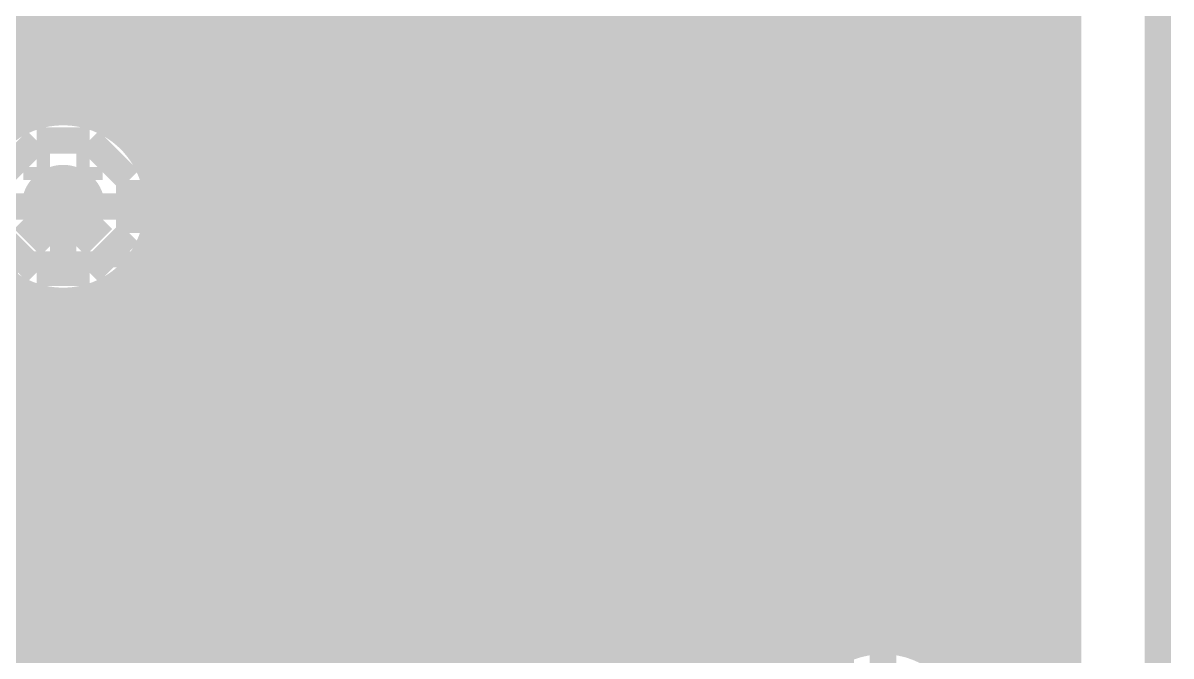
# Model space of a CAD drawing. Extents: x 980 to 1163, y 595 to 881.
# Drawn here: x 1135.26 to 1146.29, y 805.63 to 811.71 of the extents above; entities that cross this region are included whole.
import ezdxf

# ---------------------------------------------------------------- set-up
doc = ezdxf.new("R2010")
doc.units = 0
doc.header["$LTSCALE"] = 10
doc.header["$MEASUREMENT"] = 0
doc.layers.get('0').update_dxf_attribs({"linetype": 'CONTINUOUS'})
for name, color, linetype in [('22-304-2_BOT', 7, 'CONTINUOUS'), ('22-304-2_DRD', 7, 'CONTINUOUS'), ('22-304-2_DRL', 2, 'CONTINUOUS'), ('22-304-2_IN1', 4, 'CONTINUOUS'), ('22-304-2_IN2', 3, 'CONTINUOUS'), ('22-304-2_SMB', 5, 'CONTINUOUS'), ('22-304-2_SMT', 10, 'CONTINUOUS'), ('22-304-2_SPB', 14, 'CONTINUOUS'), ('22-304-2_SPT', 9, 'CONTINUOUS'), ('22-304-2_SSB', 12, 'CONTINUOUS'), ('22-304-2_SST', 11, 'CONTINUOUS'), ('22-304-2_TOP', 13, 'CONTINUOUS'), ('THRUHOLE_TAP', 7, 'CONTINUOUS')]:
    doc.layers.add(name, color=color, linetype=linetype)

# ---------------------------------------------------------------- blocks, each defined once
blk = doc.blocks.new('RECTANGLE_3')
blk.add_solid([(0.4826, 0.4064), (0.4826, -0.4064), (-0.4826, 0.4064), (-0.4826, -0.4064)])
blk = doc.blocks.new('RECTANGLE_31')
blk.add_solid([(0.9017, 0.508), (0.9017, -0.508), (-0.9017, 0.508), (-0.9017, -0.508)])
blk = doc.blocks.new('ROUND_39')
at = {"const_width": 0.40005}
blk.add_lwpolyline([(-0.200024, 0, 1), (0.200024, 0, 1)], format="xyb", close=True, dxfattribs=at)
blk = doc.blocks.new('RECTANGLE_61')
blk.add_solid([(0.508, 0.635), (0.508, -0.635), (-0.508, 0.635), (-0.508, -0.635)])
blk = doc.blocks.new('ROUND_87')
at = {"const_width": 0.10033}
blk.add_lwpolyline([(-0.050164, 0, 1), (0.050164, 0, 1)], format="xyb", close=True, dxfattribs=at)
blk = doc.blocks.new('ROUND_88')
at = {"const_width": 0.10033}
blk.add_lwpolyline([(-0.050164, 0, 1), (0.050164, 0, 1)], format="xyb", close=True, dxfattribs=at)
blk = doc.blocks.new('ROUND_38')
at = {"const_width": 0.40005}
blk.add_lwpolyline([(-0.200024, 0, 1), (0.200024, 0, 1)], format="xyb", close=True, dxfattribs=at)
blk = doc.blocks.new('RECTANGLE_26')
blk.add_solid([(0.75946, 1.52527), (0.75946, -1.52527), (-0.75946, 1.52527), (-0.75946, -1.52527)])
blk = doc.blocks.new('ROUND_80')
at = {"const_width": 0.10033}
blk.add_lwpolyline([(-0.050164, 0, 1), (0.050164, 0, 1)], format="xyb", close=True, dxfattribs=at)

msp = doc.modelspace()

# ---------------------------------------------------------------- linework, layer by layer
at = {"layer": '22-304-2_BOT'}
for points, const_width in [([(1127.644, 795.753), (1127.873, 795.981), (1143.265, 795.981), (1144.789, 797.505), (1144.789, 808.427), (1143.646, 809.57), (1140.598, 809.57), (1135.01, 815.158), (1135.01, 820.746), (1134.248, 821.508), (1120.532, 821.508), (1111.515, 830.525), (1111.515, 834.208), (1108.721, 837.002), (1105.168, 837.002), (1103.743, 838.425)], 0.254), ([(1108.594, 837.891), (1112.023, 834.462), (1112.023, 830.779), (1120.786, 822.016), (1134.502, 822.016), (1135.518, 821), (1135.518, 815.412), (1140.852, 810.078), (1144.027, 810.078), (1145.297, 808.808), (1145.297, 793.568), (1144.535, 792.806), (1135.899, 792.806)], 0.254), ([(1127.644, 820.086), (1127.644, 817.952), (1130.819, 814.777), (1130.819, 811.602), (1132.47, 809.951), (1135.645, 809.951)], 0.254), ([(1140.344, 808.554), (1140.344, 809.062), (1134.502, 814.904), (1134.502, 819.578), (1133.994, 820.086)], 0.254), ([(1136.534, 808.453), (1136.534, 811.348), (1134.096, 813.787), (1133.994, 813.787)], 0.254), ([(1137.169, 811.338), (1139.328, 809.179)], 0.254), ([(1137.169, 811.338), (1137.169, 809.469)], 0.254), ([(1137.286, 811.221), (1137.169, 811.221)], 0.254), ([(1137.372, 811.135), (1137.372, 809.469)], 0.254), ([(1137.515, 810.993), (1137.169, 810.993)], 0.254), ([(1137.601, 810.906), (1137.601, 809.469)], 0.254), ([(1137.743, 810.764), (1137.169, 810.764)], 0.254), ([(1137.83, 810.678), (1137.83, 809.469)], 0.254), ([(1137.972, 810.535), (1137.169, 810.535)], 0.254), ([(1138.058, 810.449), (1138.058, 801.704)], 0.254), ([(1138.201, 810.307), (1137.169, 810.307)], 0.254), ([(1138.287, 810.22), (1138.287, 801.475)], 0.254), ([(1138.429, 810.078), (1137.169, 810.078)], 0.254), ([(1138.515, 809.992), (1138.515, 807.411)], 0.254), ([(1138.658, 809.85), (1137.169, 809.85)], 0.254), ([(1138.744, 809.763), (1138.744, 807.411)], 0.254), ([(1138.886, 809.621), (1137.169, 809.621)], 0.254), ([(1138.973, 809.535), (1138.973, 807.411)], 0.254), ([(1137.944, 809.469), (1137.169, 809.469)], 0.254), ([(1137.944, 809.469), (1137.944, 807.437)], 0.254), ([(1139.115, 809.392), (1137.944, 809.392)], 0.254), ([(1139.201, 809.306), (1139.201, 807.411)], 0.254), ([(1139.328, 809.164), (1137.944, 809.164)], 0.254), ([(1139.328, 809.179), (1139.328, 807.411)], 0.254), ([(1139.328, 808.935), (1137.944, 808.935)], 0.254), ([(1143.382, 808.935), (1141.36, 808.935)], 0.254), ([(1141.36, 808.935), (1141.36, 807.411)], 0.254), ([(1141.487, 808.935), (1141.487, 807.411)], 0.254), ([(1141.716, 808.935), (1141.716, 807.411)], 0.254), ([(1141.944, 808.935), (1141.944, 807.411)], 0.254), ([(1142.173, 808.935), (1142.173, 807.411)], 0.254), ([(1142.402, 808.935), (1142.402, 806.903)], 0.254), ([(1142.63, 808.935), (1142.63, 808.402)], 0.254), ([(1142.859, 808.935), (1142.859, 808.402)], 0.254), ([(1143.087, 808.935), (1143.087, 808.402)], 0.254), ([(1143.316, 808.935), (1143.316, 808.402)], 0.254), ([(1143.382, 808.935), (1143.916, 808.402)], 0.254), ([(1143.545, 808.773), (1143.545, 808.402)], 0.254), ([(1139.328, 808.707), (1137.944, 808.707)], 0.254), ([(1143.611, 808.707), (1141.36, 808.707)], 0.254), ([(1143.519, 807.487), (1143.519, 808.554)], 0.254), ([(1143.773, 808.544), (1143.773, 808.402)], 0.254), ([(1139.328, 808.478), (1137.944, 808.478)], 0.254), ([(1143.839, 808.478), (1141.36, 808.478)], 0.254), ([(1143.916, 808.402), (1142.529, 808.402)], 0.254), ([(1142.529, 808.402), (1142.529, 806.979)], 0.254), ([(1143.519, 808.338), (1143.519, 807.487)], 0.381), ([(1139.328, 808.249), (1137.944, 808.249)], 0.254), ([(1142.529, 808.249), (1141.36, 808.249)], 0.254), ([(1139.328, 808.021), (1137.944, 808.021)], 0.254), ([(1142.529, 808.021), (1141.36, 808.021)], 0.254), ([(1139.328, 807.792), (1137.944, 807.792)], 0.254), ([(1142.529, 807.792), (1141.36, 807.792)], 0.254), ([(1139.328, 807.564), (1137.944, 807.564)], 0.254), ([(1142.529, 807.564), (1141.36, 807.564)], 0.254), ([(1142.592, 807.487), (1143.519, 807.487)], 0.381), ([(1137.944, 807.437), (1135.125, 807.437)], 0.254), ([(1135.315, 807.437), (1135.315, 806.116)], 0.254), ([(1135.544, 807.437), (1135.544, 806.116)], 0.254), ([(1135.772, 807.437), (1135.772, 806.116)], 0.254), ([(1136.001, 807.437), (1136.001, 806.116)], 0.254), ([(1136.229, 807.437), (1136.229, 806.116)], 0.254), ([(1136.458, 807.437), (1136.458, 806.116)], 0.254), ([(1136.687, 807.437), (1136.687, 806.116)], 0.254), ([(1136.915, 807.437), (1136.915, 806.116)], 0.254), ([(1137.144, 807.437), (1137.144, 806.116)], 0.254), ([(1137.372, 807.437), (1137.372, 806.116)], 0.254), ([(1137.601, 807.437), (1137.601, 806.116)], 0.254), ([(1137.83, 807.437), (1137.83, 806.116)], 0.254), ([(1138.312, 807.335), (1134.82, 807.335)], 0.254), ([(1138.312, 807.411), (1138.312, 805.125)], 0.254), ([(1139.328, 807.411), (1138.312, 807.411)], 0.254), ([(1140.344, 807.411), (1139.328, 807.411)], 0.254), ([(1140.344, 807.411), (1139.328, 807.411)], 0.254), ([(1140.344, 807.411), (1140.344, 805.125)], 0.254), ([(1141.36, 807.411), (1140.344, 807.411)], 0.254), ([(1142.376, 807.411), (1141.36, 807.411)], 0.254), ([(1142.376, 807.411), (1142.376, 806.903)], 0.254), ([(1142.529, 807.335), (1142.376, 807.335)], 0.254), ([(1138.312, 807.106), (1134.985, 807.106)], 0.254), ([(1142.529, 807.106), (1142.376, 807.106)], 0.254), ([(1138.312, 806.878), (1134.985, 806.878)], 0.254), ([(1142.529, 806.903), (1142.376, 806.903)], 0.254), ([(1142.529, 806.979), (1142.529, 806.903)], 0.254), ([(1138.312, 806.649), (1134.985, 806.649)], 0.254), ([(1138.312, 806.421), (1134.985, 806.421)], 0.254), ([(1138.376, 806.268), (1139.328, 806.268)], 0.381), ([(1139.328, 805.189), (1139.328, 806.268)], 0.381), ([(1139.328, 806.268), (1140.471, 805.125)], 0.254), ([(1139.328, 806.268), (1140.471, 805.125)], 0.254), ([(1141.36, 806.268), (1143.316, 806.268), (1143.519, 806.065)], 0.254), ([(1138.312, 806.192), (1134.985, 806.192)], 0.254), ([(1137.944, 806.116), (1135.125, 806.116)], 0.254), ([(1137.944, 806.116), (1137.944, 804.084)], 0.254), ([(1143.519, 806.065), (1143.519, 804.871)], 0.254), ([(1138.312, 805.963), (1137.944, 805.963)], 0.254), ([(1138.312, 805.735), (1137.944, 805.735)], 0.254), ([(1142.376, 805.633), (1142.376, 805.125)], 0.254), ([(1142.529, 805.633), (1142.376, 805.633)], 0.254), ([(1142.402, 805.633), (1142.402, 796.616)], 0.254), ([(1142.529, 805.633), (1142.529, 805.151)], 0.254)]:
    msp.add_lwpolyline(points, dxfattribs=dict(at, const_width=const_width))
at = {"layer": '22-304-2_DRD', "const_width": 0.254}
for points in [[(1051.358, 645.692), (1051.358, 787.691), (1054.36, 790.69), (1093.159, 790.69), (1096.158, 787.691), (1096.158, 730.69), (1099.158, 727.691), (1143.159, 727.691), (1146.158, 730.69), (1146.158, 819.692), (1143.159, 822.692), (1121.66, 822.692), (1113.659, 830.69), (1113.659, 856.69), (1105.658, 864.691), (1041.858, 864.691), (1033.86, 856.69), (1033.86, 830.69), (1025.859, 822.692), (1004.36, 822.692), (1001.361, 819.692), (1001.361, 758.691), (1024.36, 735.692), (1024.36, 645.692)], [(1135.391, 810.586), (1135.01, 810.205)], [(1135.899, 810.586), (1135.391, 810.586)], [(1136.28, 810.205), (1135.899, 810.586)], [(1135.391, 810.332), (1135.391, 810.205)], [(1135.518, 810.332), (1135.391, 810.332)], [(1135.518, 810.205), (1135.518, 810.332)], [(1135.772, 810.332), (1135.772, 810.205)], [(1135.899, 810.332), (1135.772, 810.332)], [(1135.899, 810.205), (1135.899, 810.332)], [(1135.391, 810.205), (1135.518, 810.205)], [(1135.772, 810.205), (1135.899, 810.205)], [(1136.28, 809.697), (1136.28, 810.205)], [(1135.518, 809.57), (1135.264, 809.824)], [(1136.026, 809.824), (1135.772, 809.57)], [(1135.01, 809.697), (1135.391, 809.316)], [(1135.899, 809.316), (1136.28, 809.697)], [(1135.772, 809.57), (1135.518, 809.57)], [(1135.391, 809.316), (1135.899, 809.316)], [(1143.265, 809.189), (1142.884, 808.808)], [(1143.773, 809.189), (1143.265, 809.189)], [(1144.154, 808.808), (1143.773, 809.189)], [(1143.265, 808.935), (1143.265, 808.808)], [(1143.392, 808.935), (1143.265, 808.935)], [(1143.392, 808.808), (1143.392, 808.935)], [(1143.646, 808.935), (1143.646, 808.808)], [(1143.773, 808.935), (1143.646, 808.935)], [(1143.773, 808.808), (1143.773, 808.935)], [(1138.82, 808.808), (1138.439, 808.427)], [(1138.82, 808.808), (1138.439, 808.427)], [(1139.328, 808.808), (1138.82, 808.808)], [(1139.328, 808.808), (1138.82, 808.808)], [(1139.709, 808.427), (1139.328, 808.808)], [(1139.709, 808.427), (1139.328, 808.808)], [(1142.884, 808.808), (1142.884, 808.3)], [(1143.265, 808.808), (1143.392, 808.808)], [(1143.646, 808.808), (1143.773, 808.808)], [(1144.154, 808.3), (1144.154, 808.808)], [(1138.82, 808.554), (1138.82, 808.427)], [(1138.947, 808.554), (1138.82, 808.554)], [(1138.82, 808.554), (1138.82, 808.427)], [(1138.947, 808.554), (1138.82, 808.554)], [(1138.947, 808.427), (1138.947, 808.554)], [(1138.947, 808.427), (1138.947, 808.554)], [(1139.201, 808.554), (1139.201, 808.427)], [(1139.328, 808.554), (1139.201, 808.554)], [(1139.201, 808.554), (1139.201, 808.427)], [(1139.328, 808.554), (1139.201, 808.554)], [(1139.328, 808.427), (1139.328, 808.554)], [(1139.328, 808.427), (1139.328, 808.554)], [(1138.439, 808.427), (1138.439, 807.919)], [(1138.439, 808.427), (1138.439, 807.919)], [(1138.82, 808.427), (1138.947, 808.427)], [(1138.82, 808.427), (1138.947, 808.427)], [(1139.201, 808.427), (1139.328, 808.427)], [(1139.201, 808.427), (1139.328, 808.427)], [(1139.709, 807.919), (1139.709, 808.427)], [(1139.709, 807.919), (1139.709, 808.427)], [(1143.392, 808.173), (1143.138, 808.427)], [(1143.9, 808.427), (1143.646, 808.173)], [(1142.884, 808.3), (1143.265, 807.919)], [(1143.773, 807.919), (1144.154, 808.3)], [(1143.646, 808.173), (1143.392, 808.173)], [(1138.947, 807.792), (1138.693, 808.046)], [(1138.947, 807.792), (1138.693, 808.046)], [(1139.455, 808.046), (1139.201, 807.792)], [(1139.455, 808.046), (1139.201, 807.792)], [(1138.439, 807.919), (1138.82, 807.538)], [(1138.439, 807.919), (1138.82, 807.538)], [(1139.328, 807.538), (1139.709, 807.919)], [(1139.328, 807.538), (1139.709, 807.919)], [(1143.265, 807.919), (1143.773, 807.919)], [(1139.201, 807.792), (1138.947, 807.792)], [(1139.201, 807.792), (1138.947, 807.792)], [(1138.82, 807.538), (1139.328, 807.538)], [(1138.82, 807.538), (1139.328, 807.538)], [(1140.217, 805.76), (1139.836, 805.379)], [(1140.217, 805.76), (1139.836, 805.379)], [(1140.725, 805.76), (1140.217, 805.76)], [(1140.725, 805.76), (1140.217, 805.76)], [(1141.106, 805.379), (1140.725, 805.76)], [(1141.106, 805.379), (1140.725, 805.76)]]:
    msp.add_lwpolyline(points, dxfattribs=at)
at = {"layer": '22-304-2_DRL', "const_width": 0.254}
msp.add_lwpolyline([(1051.358, 645.692), (1051.358, 787.691), (1054.36, 790.69), (1093.159, 790.69), (1096.158, 787.691), (1096.158, 730.69), (1099.158, 727.691), (1143.159, 727.691), (1146.158, 730.69), (1146.158, 819.692), (1143.159, 822.692), (1121.66, 822.692), (1113.659, 830.69), (1113.659, 856.69), (1105.658, 864.691), (1041.858, 864.691), (1033.86, 856.69), (1033.86, 830.69), (1025.859, 822.692), (1004.36, 822.692), (1001.361, 819.692), (1001.361, 758.691), (1024.36, 735.692), (1024.36, 645.692)], dxfattribs=at)
at = {"layer": '22-304-2_IN1', "const_width": 0.254}
for points in [[(1135.213, 820.746), (1135.213, 810.749)], [(1135.442, 820.746), (1135.442, 810.835)], [(1135.671, 820.746), (1135.671, 810.858)], [(1135.899, 820.746), (1135.899, 810.822)], [(1136.128, 820.746), (1136.128, 810.718)], [(1136.356, 820.746), (1136.356, 810.515)], [(1136.585, 820.746), (1136.585, 804.508)], [(1136.814, 820.746), (1136.814, 804.465)], [(1137.042, 820.746), (1137.042, 804.353)], [(1137.271, 820.746), (1137.271, 804.132)], [(1137.499, 820.746), (1137.499, 787.663)], [(1144.815, 818.943), (1144.815, 759.913)], [(1145.043, 818.714), (1145.043, 759.913)], [(1137.728, 816.959), (1137.728, 787.663)], [(1144.586, 816.944), (1144.586, 759.913)], [(1137.957, 816.258), (1137.957, 797.15)], [(1144.357, 816.25), (1144.357, 808.902)], [(1138.185, 815.829), (1138.185, 808.356)], [(1144.129, 815.824), (1144.129, 809.227)], [(1138.414, 815.506), (1138.414, 808.795)], [(1143.9, 815.501), (1143.9, 809.377)], [(1138.642, 815.247), (1138.642, 808.971)], [(1143.672, 815.242), (1143.672, 809.448)], [(1138.871, 815.031), (1138.871, 809.057)], [(1143.443, 815.029), (1143.443, 809.458)], [(1139.1, 814.851), (1139.1, 809.08)], [(1143.214, 814.848), (1143.214, 809.408)], [(1139.328, 814.698), (1139.328, 809.044)], [(1142.986, 814.696), (1142.986, 809.288)], [(1139.557, 814.569), (1139.557, 808.94)], [(1142.757, 814.569), (1142.757, 809.047)], [(1139.785, 814.462), (1139.785, 808.737)], [(1142.529, 814.462), (1142.529, 792.062)], [(1140.014, 814.373), (1140.014, 805.91)], [(1140.243, 814.305), (1140.243, 806.004)], [(1142.071, 814.302), (1142.071, 791.953)], [(1142.3, 814.373), (1142.3, 792.039)], [(1140.471, 814.251), (1140.471, 806.032)], [(1140.7, 814.213), (1140.7, 806.004)], [(1140.928, 814.19), (1140.928, 805.91)], [(1141.157, 814.183), (1141.157, 805.72)], [(1141.386, 814.19), (1141.386, 759.913)], [(1141.614, 814.213), (1141.614, 791.338)], [(1141.843, 814.249), (1141.843, 791.777)], [(1145.043, 811.805), (1115.716, 811.805)], [(1145.043, 811.577), (1115.653, 811.577)], [(1145.043, 811.348), (1115.511, 811.348)], [(1145.043, 811.12), (1115.221, 811.12)], [(1145.043, 810.891), (1055.209, 810.891)], [(1145.043, 810.662), (1136.209, 810.662)], [(1145.043, 810.434), (1136.412, 810.434)], [(1145.043, 810.205), (1136.516, 810.205)], [(1145.043, 809.977), (1136.552, 809.977)], [(1145.043, 809.748), (1136.529, 809.748)], [(1145.043, 809.519), (1136.443, 809.519)], [(1136.356, 809.387), (1136.356, 804.49)], [(1142.988, 809.291), (1136.268, 809.291)], [(1145.043, 809.291), (1144.05, 809.291)], [(1135.213, 809.154), (1135.213, 804.295)], [(1136.128, 809.182), (1136.128, 804.411)], [(1135.462, 809.062), (1101.012, 809.062)], [(1135.442, 809.067), (1135.442, 804.005)], [(1135.671, 809.044), (1135.671, 803.881)], [(1138.891, 809.062), (1135.828, 809.062)], [(1135.899, 809.08), (1135.899, 804.249)], [(1142.767, 809.062), (1139.257, 809.062)], [(1145.043, 809.062), (1144.271, 809.062)], [(1138.452, 808.834), (1101.162, 808.834)], [(1142.656, 808.834), (1139.697, 808.834)], [(1145.043, 808.834), (1144.383, 808.834)], [(1138.277, 808.605), (1112.872, 808.605)], [(1142.612, 808.605), (1139.872, 808.605)], [(1145.043, 808.605), (1144.426, 808.605)], [(1138.19, 808.376), (1113.062, 808.376)], [(1142.628, 808.376), (1139.958, 808.376)], [(1145.043, 808.376), (1144.408, 808.376)], [(1144.357, 808.206), (1144.357, 805.219)], [(1138.167, 808.148), (1113.156, 808.148)], [(1142.706, 808.148), (1139.981, 808.148)], [(1145.043, 808.148), (1144.33, 808.148)], [(1138.185, 807.99), (1138.185, 797.518)], [(1142.757, 808.061), (1142.757, 805.364)], [(1138.203, 807.919), (1113.184, 807.919)], [(1142.872, 807.919), (1139.945, 807.919)], [(1144.129, 807.881), (1144.129, 805.544)], [(1145.043, 807.919), (1144.167, 807.919)], [(1142.986, 807.82), (1142.986, 805.605)], [(1138.305, 807.691), (1113.156, 807.691)], [(1143.24, 807.691), (1139.841, 807.691)], [(1143.214, 807.698), (1143.214, 805.725)], [(1143.443, 807.65), (1143.443, 805.775)], [(1143.672, 807.66), (1143.672, 805.765)], [(1145.043, 807.691), (1143.799, 807.691)], [(1143.9, 807.731), (1143.9, 805.694)], [(1138.414, 807.551), (1138.414, 797.68)], [(1139.785, 807.609), (1139.785, 805.72)], [(1138.51, 807.462), (1113.062, 807.462)], [(1145.043, 807.462), (1139.638, 807.462)], [(1138.642, 807.376), (1138.642, 797.759)], [(1139.557, 807.404), (1139.557, 797.401)], [(1145.043, 807.233), (1112.872, 807.233)], [(1138.871, 807.289), (1138.871, 797.777)], [(1139.1, 807.266), (1139.1, 797.734)], [(1139.328, 807.302), (1139.328, 797.622)], [(1145.043, 807.005), (1028.887, 807.005)], [(1145.043, 806.776), (1095.371, 806.776)], [(1145.043, 806.548), (1095.612, 806.548)], [(1145.043, 806.319), (1095.732, 806.319)], [(1145.043, 806.09), (1095.783, 806.09)], [(1139.94, 805.862), (1114.586, 805.862)], [(1145.043, 805.862), (1141.002, 805.862)], [(1139.719, 805.633), (1114.807, 805.633)], [(1143.027, 805.633), (1141.223, 805.633)], [(1145.043, 805.633), (1144.012, 805.633)]]:
    msp.add_lwpolyline(points, dxfattribs=at)
for points in [[(1135.645, 810.858, 0.414214), (1134.738, 809.951)], [(1136.552, 809.951, 0.414214), (1135.645, 810.858)], [(1134.738, 809.951, 0.414214), (1135.645, 809.044)], [(1135.645, 809.044, 0.414214), (1136.552, 809.951)], [(1143.519, 809.461, 0.414214), (1142.612, 808.554)], [(1144.426, 808.554, 0.414214), (1143.519, 809.461)], [(1139.074, 809.08, 0.414214), (1138.167, 808.173)], [(1139.981, 808.173, 0.414214), (1139.074, 809.08)], [(1142.612, 808.554, 0.414214), (1143.519, 807.647)], [(1143.519, 807.647, 0.414214), (1144.426, 808.554)], [(1138.167, 808.173, 0.414214), (1139.074, 807.266)], [(1139.074, 807.266, 0.414214), (1139.981, 808.173)], [(1140.471, 806.032, 0.414214), (1139.564, 805.125)], [(1141.378, 805.125, 0.414214), (1140.471, 806.032)], [(1143.519, 805.778, 0.414214), (1142.612, 804.871)], [(1144.426, 804.871, 0.414214), (1143.519, 805.778)]]:
    msp.add_lwpolyline(points, format="xyb", dxfattribs=at)
at = {"layer": '22-304-2_IN2'}
for points, const_width in [([(1141.16, 817.691), (1141.16, 817.391), (1144.789, 813.761), (1144.789, 737.561), (1141.614, 734.386), (1141.614, 733.116), (1141.16, 732.692)], 1.27), ([(1138.058, 815.405), (1138.058, 797.556)], 0.254), ([(1138.287, 815.476), (1138.287, 797.746)], 0.254), ([(1137.83, 815.176), (1137.83, 797.137)], 0.254), ([(1138.515, 815.206), (1138.515, 797.851)], 0.254), ([(1137.601, 814.947), (1137.601, 783.365)], 0.254), ([(1138.744, 814.985), (1138.744, 797.894)], 0.254), ([(1137.372, 814.719), (1137.372, 804.193)], 0.254), ([(1138.973, 814.797), (1138.973, 797.884)], 0.254), ([(1139.201, 814.637), (1139.201, 797.823)], 0.254), ([(1137.144, 814.49), (1137.144, 804.427)], 0.254), ([(1139.43, 814.503), (1139.43, 797.696)], 0.254), ([(1139.658, 814.389), (1139.658, 797.599)], 0.254), ([(1139.887, 814.295), (1139.887, 797.736)], 0.254), ([(1142.402, 814.284), (1142.402, 792.176)], 0.254), ([(1136.915, 814.262), (1136.915, 804.554)], 0.254), ([(1140.116, 814.218), (1140.116, 797.805)], 0.254), ([(1140.344, 814.157), (1140.344, 797.818)], 0.254), ([(1142.173, 814.208), (1142.173, 792.125)], 0.254), ([(1140.573, 814.112), (1140.573, 797.782)], 0.254), ([(1140.801, 814.081), (1140.801, 797.686)], 0.254), ([(1141.03, 814.066), (1141.03, 797.508)], 0.254), ([(1141.259, 814.066), (1141.259, 797.142)], 0.254), ([(1141.487, 814.079), (1141.487, 791.3)], 0.254), ([(1141.716, 814.107), (1141.716, 791.813)], 0.254), ([(1141.944, 814.15), (1141.944, 792.016)], 0.254), ([(1142.63, 814.135), (1142.63, 805.384)], 0.254), ([(1136.687, 814.033), (1136.687, 804.615)], 0.254), ([(1142.859, 813.906), (1142.859, 805.656)], 0.254), ([(1136.458, 813.804), (1136.458, 810.576)], 0.254), ([(1143.087, 813.677), (1143.087, 805.801)], 0.254), ([(1136.229, 813.576), (1136.229, 810.794)], 0.254), ([(1143.316, 813.449), (1143.316, 805.877)], 0.254), ([(1136.001, 813.347), (1136.001, 810.914)], 0.254), ([(1143.527, 813.238), (1143.527, 805.897)], 0.254), ([(1135.772, 813.119), (1135.772, 810.97)], 0.254), ([(1135.544, 812.89), (1135.544, 810.972)], 0.254), ([(1135.315, 812.661), (1135.315, 810.921)], 0.254), ([(1143.527, 811.678), (1134.33, 811.678)], 0.254), ([(1143.527, 811.45), (1134.101, 811.45)], 0.254), ([(1143.527, 811.221), (1133.872, 811.221)], 0.254), ([(1143.527, 810.993), (1133.644, 810.993)], 0.254), ([(1143.527, 810.764), (1136.27, 810.764)], 0.254), ([(1143.527, 810.535), (1136.489, 810.535)], 0.254), ([(1143.527, 810.307), (1136.608, 810.307)], 0.254), ([(1143.527, 810.078), (1136.664, 810.078)], 0.254), ([(1143.527, 809.85), (1136.666, 809.85)], 0.254), ([(1143.527, 809.621), (1136.616, 809.621)], 0.254), ([(1136.458, 809.324), (1136.458, 804.625)], 0.254), ([(1143.527, 809.392), (1136.506, 809.392)], 0.254), ([(1136.229, 809.108), (1136.229, 804.582)], 0.254), ([(1143.527, 809.164), (1136.303, 809.164)], 0.254), ([(1135.315, 808.978), (1135.315, 804.363)], 0.254), ([(1136.001, 808.989), (1136.001, 804.477)], 0.254), ([(1135.5, 808.935), (1134.947, 808.935)], 0.254), ([(1135.544, 808.93), (1135.544, 804.066)], 0.254), ([(1135.772, 808.933), (1135.772, 804.287)], 0.254), ([(1143.527, 808.935), (1135.79, 808.935)], 0.254), ([(1143.527, 808.707), (1135.008, 808.707)], 0.254), ([(1143.527, 808.478), (1135.018, 808.478)], 0.254), ([(1143.527, 808.249), (1134.975, 808.249)], 0.254), ([(1143.527, 808.021), (1134.871, 808.021)], 0.254), ([(1143.527, 807.792), (1134.68, 807.792)], 0.254), ([(1143.527, 807.564), (1134.261, 807.564)], 0.254), ([(1143.527, 807.335), (1113.121, 807.335)], 0.254), ([(1143.527, 807.106), (1112.902, 807.106)], 0.254), ([(1143.527, 806.878), (1095.432, 806.878)], 0.254), ([(1143.527, 806.649), (1095.683, 806.649)], 0.254), ([(1143.527, 806.421), (1095.821, 806.421)], 0.254), ([(1143.527, 806.192), (1095.889, 806.192)], 0.254), ([(1143.527, 805.963), (1114.647, 805.963)], 0.254), ([(1142.966, 805.735), (1114.881, 805.735)], 0.254)]:
    msp.add_lwpolyline(points, dxfattribs=dict(at, const_width=const_width))
at = {"layer": '22-304-2_IN2', "const_width": 0.254}
for points in [[(1135.645, 810.977, 0.414214), (1134.619, 809.951)], [(1136.671, 809.951, 0.414214), (1135.645, 810.977)], [(1134.619, 809.951, 0.414214), (1135.645, 808.925)], [(1135.645, 808.925, 0.414214), (1136.671, 809.951)], [(1143.519, 805.897, 0.414214), (1142.493, 804.871)]]:
    msp.add_lwpolyline(points, format="xyb", dxfattribs=at)
at = {"layer": '22-304-2_SSB', "const_width": 0.152}
for points in [[(1142.376, 805.125), (1138.312, 805.125), (1138.312, 809.697), (1140.09, 809.697), (1140.344, 809.443), (1140.598, 809.697), (1142.376, 809.697), (1142.376, 805.125)], [(1137.931, 809.443), (1135.137, 809.443), (1135.137, 804.109), (1137.931, 804.109), (1137.931, 809.443)], [(1144.345, 808.237), (1144.345, 805.316), (1142.706, 805.316), (1142.706, 808.237), (1144.345, 808.237)]]:
    msp.add_lwpolyline(points, dxfattribs=at)
at = {"layer": '22-304-2_SST', "const_width": 0.152}
for points in [[(1136.359, 806.908), (1136.359, 806.443), (1136.359, 806.301), (1136.608, 806.301), (1136.608, 806.443), (1136.608, 806.908), (1136.608, 807.05), (1136.359, 807.05), (1136.359, 806.908), (1136.608, 806.908)], [(1138.899, 806.908), (1138.899, 806.443), (1138.899, 806.301), (1139.148, 806.301), (1139.148, 806.443), (1139.148, 806.908), (1139.148, 807.05), (1138.899, 807.05), (1138.899, 806.908), (1139.148, 806.908)], [(1136.359, 806.085), (1136.359, 806.301), (1136.359, 806.443), (1136.608, 806.443), (1136.608, 806.301), (1136.608, 806.085)], [(1138.899, 806.085), (1138.899, 806.301), (1138.899, 806.443), (1139.148, 806.443), (1139.148, 806.301), (1139.148, 806.085)], [(1135.089, 806.085), (1135.089, 806.245), (1135.338, 806.245), (1135.338, 806.085)], [(1137.629, 806.085), (1137.629, 806.245), (1137.878, 806.245), (1137.878, 806.085)], [(1140.169, 806.085), (1140.169, 806.245), (1140.418, 806.245), (1140.418, 806.085)], [(1137.284, 806.085), (1137.284, 805.585), (1138.223, 805.585), (1138.223, 806.085), (1139.824, 806.085), (1139.824, 805.585), (1141.193, 805.585), (1141.193, 805.511), (1115.264, 805.511)], [(1122.044, 806.085), (1122.983, 806.085), (1124.584, 806.085), (1125.523, 806.085), (1127.124, 806.085), (1128.063, 806.085), (1129.664, 806.085), (1130.603, 806.085), (1132.204, 806.085), (1133.143, 806.085), (1134.744, 806.085), (1135.683, 806.085), (1137.284, 806.085), (1138.223, 806.085)], [(1134.744, 806.085), (1134.744, 805.585), (1135.683, 805.585), (1135.683, 806.085)], [(1143.164, 801.587), (1142.714, 801.587), (1142.714, 801.087), (1143.164, 801.087), (1143.164, 801.587), (1143.164, 801.661), (1143.164, 805.511), (1143.164, 805.585), (1143.164, 806.085), (1142.714, 806.085), (1142.414, 806.085), (1142.193, 806.085), (1141.894, 806.085), (1139.824, 806.085)], [(1141.894, 806.085), (1141.894, 804.886)], [(1142.193, 806.085), (1142.193, 804.886), (1142.414, 804.886)], [(1142.714, 805.519), (1142.912, 805.511), (1142.912, 801.661), (1142.714, 801.653), (1142.714, 802.585), (1142.224, 802.585), (1142.224, 803.086), (1142.714, 803.086), (1142.714, 804.086), (1142.224, 804.086), (1142.224, 804.587), (1142.714, 804.587), (1142.714, 805.519), (1142.714, 805.585), (1142.714, 806.085)], [(1142.414, 806.085), (1142.414, 804.886), (1142.714, 804.886)], [(1137.284, 805.862), (1135.683, 805.862)], [(1139.824, 805.862), (1138.223, 805.862)], [(1135.683, 805.613), (1137.284, 805.613)], [(1138.223, 805.613), (1139.824, 805.613)], [(1142.714, 805.585), (1143.164, 805.585)]]:
    msp.add_lwpolyline(points, dxfattribs=at)
at = {"layer": '22-304-2_TOP'}
for points, const_width in [([(1133.359, 816.301), (1138.312, 811.348), (1143.646, 811.348), (1144.916, 810.078), (1144.916, 785.313), (1142.325, 782.722), (1138.49, 782.722), (1138.439, 782.773)], 0.635), ([(1133.042, 815.45), (1137.72, 810.772)], 0.254), ([(1145.297, 814.881), (1145.297, 810.863)], 0.254), ([(1145.145, 814.67), (1145.145, 811.015)], 0.254), ([(1144.916, 814.389), (1144.916, 811.244)], 0.254), ([(1144.688, 814.147), (1144.688, 811.473)], 0.254), ([(1144.459, 813.931), (1144.459, 811.701)], 0.254), ([(1135.315, 813.177), (1135.315, 810.797)], 0.254), ([(1135.544, 812.948), (1135.544, 810.853)], 0.254), ([(1135.772, 812.72), (1135.772, 810.85)], 0.254), ([(1136.001, 812.491), (1136.001, 810.787)], 0.254), ([(1136.229, 812.263), (1136.229, 810.645)], 0.254), ([(1136.458, 812.034), (1136.458, 810.586)], 0.254), ([(1144.238, 811.925), (1145.297, 810.863)], 0.254), ([(1136.687, 811.805), (1136.687, 810.586)], 0.254), ([(1136.814, 811.678), (1118.119, 811.678)], 0.254), ([(1145.297, 811.678), (1144.482, 811.678)], 0.254), ([(1136.915, 811.577), (1136.915, 810.586)], 0.254), ([(1137.042, 811.45), (1118.119, 811.45)], 0.254), ([(1145.297, 811.45), (1144.711, 811.45)], 0.254), ([(1137.144, 811.348), (1137.144, 810.586)], 0.254), ([(1137.271, 811.221), (1118.066, 811.221)], 0.254), ([(1145.297, 811.221), (1144.939, 811.221)], 0.254), ([(1137.372, 811.12), (1137.372, 810.586)], 0.254), ([(1137.499, 810.993), (1117.898, 810.993)], 0.254), ([(1145.297, 810.993), (1145.168, 810.993)], 0.254), ([(1137.601, 810.891), (1137.601, 810.586)], 0.254), ([(1135.241, 810.764), (1117.67, 810.764)], 0.254), ([(1137.728, 810.764), (1136.049, 810.764)], 0.254), ([(1137.83, 810.678), (1137.83, 810.586)], 0.254), ([(1137.995, 810.586), (1136.293, 810.586)], 0.254), ([(1143.291, 810.535), (1141.736, 810.535)], 0.254), ([(1143.303, 810.523), (1141.764, 810.523)], 0.254), ([(1141.944, 810.523), (1141.944, 810.391)], 0.254), ([(1142.173, 810.523), (1142.173, 810.162)], 0.254), ([(1142.402, 810.523), (1142.402, 809.933)], 0.254), ([(1142.63, 810.523), (1142.63, 809.705)], 0.254), ([(1142.859, 810.523), (1142.859, 809.476)], 0.254), ([(1143.087, 810.523), (1143.087, 809.248)], 0.254), ([(1143.303, 810.523), (1144.091, 809.735)], 0.254), ([(1143.316, 810.51), (1143.316, 808.983)], 0.254), ([(1141.939, 810.396), (1143.207, 809.131)], 0.254), ([(1143.519, 810.307), (1142.028, 810.307)], 0.254), ([(1143.545, 810.281), (1143.545, 805.778)], 0.254), ([(1143.748, 810.078), (1142.257, 810.078)], 0.254), ([(1143.773, 810.053), (1143.773, 805.742)], 0.254), ([(1135.645, 809.951), (1141.487, 809.951), (1142.757, 808.681), (1142.757, 791.409), (1142.503, 791.155)], 0.254), ([(1143.976, 809.85), (1142.485, 809.85)], 0.254), ([(1144.002, 809.824), (1144.002, 805.638)], 0.254), ([(1144.091, 809.735), (1144.091, 805.575)], 0.254), ([(1144.091, 809.621), (1142.714, 809.621)], 0.254), ([(1141.223, 809.316), (1136.293, 809.316)], 0.254), ([(1136.458, 809.316), (1136.458, 807.868)], 0.254), ([(1136.687, 809.316), (1136.687, 807.868)], 0.254), ([(1136.915, 809.316), (1136.915, 807.868)], 0.254), ([(1137.144, 809.316), (1137.144, 807.868)], 0.254), ([(1137.372, 809.316), (1137.372, 807.868)], 0.254), ([(1137.601, 809.316), (1137.601, 807.868)], 0.254), ([(1137.83, 809.316), (1137.83, 807.868)], 0.254), ([(1138.058, 809.316), (1138.058, 807.868)], 0.254), ([(1138.287, 809.316), (1138.287, 807.868)], 0.254), ([(1138.515, 809.316), (1138.515, 807.868)], 0.254), ([(1138.744, 809.316), (1138.744, 807.868)], 0.254), ([(1138.973, 809.316), (1138.973, 807.868)], 0.254), ([(1139.201, 809.316), (1139.201, 807.868)], 0.254), ([(1139.43, 809.316), (1139.43, 807.868)], 0.254), ([(1139.658, 809.316), (1139.658, 807.868)], 0.254), ([(1139.887, 809.316), (1139.887, 807.868)], 0.254), ([(1140.116, 809.316), (1140.116, 807.868)], 0.254), ([(1140.344, 809.316), (1140.344, 803.37)], 0.254), ([(1140.573, 809.316), (1140.573, 803.37)], 0.254), ([(1140.801, 809.316), (1140.801, 803.37)], 0.254), ([(1141.03, 809.316), (1141.03, 803.37)], 0.254), ([(1141.223, 809.316), (1142.122, 808.417)], 0.254), ([(1144.091, 809.392), (1142.943, 809.392)], 0.254), ([(1136.229, 809.255), (1136.229, 807.868)], 0.254), ([(1141.259, 809.281), (1141.259, 803.37)], 0.254), ([(1135.193, 809.164), (1134.667, 809.164)], 0.254), ([(1135.315, 809.105), (1135.315, 807.868)], 0.254), ([(1136.001, 809.116), (1136.001, 807.868)], 0.254), ([(1141.376, 809.164), (1136.097, 809.164)], 0.254), ([(1144.091, 809.164), (1143.171, 809.164)], 0.254), ([(1135.544, 809.049), (1135.544, 807.868)], 0.254), ([(1135.772, 809.052), (1135.772, 807.868)], 0.254), ([(1141.487, 809.052), (1141.487, 803.37)], 0.254), ([(1141.604, 808.935), (1134.817, 808.935)], 0.254), ([(1144.091, 808.935), (1143.339, 808.935)], 0.254), ([(1141.716, 808.823), (1141.716, 791.607)], 0.254), ([(1141.833, 808.707), (1134.888, 808.707)], 0.254), ([(1144.091, 808.707), (1143.392, 808.707)], 0.254), ([(1143.392, 808.681), (1143.392, 805.77)], 0.254), ([(1141.944, 808.595), (1141.944, 791.869)], 0.254), ([(1142.061, 808.478), (1134.899, 808.478)], 0.254), ([(1144.091, 808.478), (1143.392, 808.478)], 0.254), ([(1142.122, 808.417), (1142.122, 791.978)], 0.254), ([(1142.122, 808.249), (1134.848, 808.249)], 0.254), ([(1144.091, 808.249), (1143.392, 808.249)], 0.254), ([(1139.074, 808.173), (1139.023, 808.122), (1139.023, 805.836)], 0.254), ([(1139.074, 808.173), (1139.023, 808.122), (1139.023, 805.836)], 0.254), ([(1142.122, 808.021), (1134.728, 808.021)], 0.254), ([(1144.091, 808.021), (1143.392, 808.021)], 0.254), ([(1135.211, 807.868), (1134.589, 807.868)], 0.254), ([(1135.211, 807.868), (1135.211, 804.297)], 0.254), ([(1137.751, 807.868), (1135.216, 807.868)], 0.254), ([(1135.216, 807.868), (1135.216, 804.292)], 0.254), ([(1137.751, 807.868), (1137.751, 803.804)], 0.254), ([(1140.291, 807.868), (1137.756, 807.868), (1137.756, 803.804)], 0.254), ([(1139.023, 807.805), (1139.023, 805.836)], 0.381), ([(1140.291, 807.868), (1140.291, 803.804)], 0.254), ([(1142.122, 807.792), (1140.291, 807.792)], 0.254), ([(1144.091, 807.792), (1143.392, 807.792)], 0.254), ([(1142.122, 807.564), (1140.291, 807.564)], 0.254), ([(1144.091, 807.564), (1143.392, 807.564)], 0.254), ([(1142.122, 807.335), (1140.291, 807.335)], 0.254), ([(1144.091, 807.335), (1143.392, 807.335)], 0.254), ([(1142.122, 807.106), (1140.291, 807.106)], 0.254), ([(1144.091, 807.106), (1143.392, 807.106)], 0.254), ([(1142.122, 806.878), (1140.291, 806.878)], 0.254), ([(1144.091, 806.878), (1143.392, 806.878)], 0.254), ([(1142.122, 806.649), (1140.291, 806.649)], 0.254), ([(1144.091, 806.649), (1143.392, 806.649)], 0.254), ([(1142.122, 806.421), (1140.291, 806.421)], 0.254), ([(1144.091, 806.421), (1143.392, 806.421)], 0.254), ([(1142.122, 806.192), (1140.291, 806.192)], 0.254), ([(1144.091, 806.192), (1143.392, 806.192)], 0.254), ([(1139.023, 803.868), (1139.023, 805.836)], 0.381), ([(1140.227, 805.836), (1139.023, 805.836)], 0.381), ([(1142.122, 805.963), (1140.291, 805.963)], 0.254), ([(1144.091, 805.963), (1143.392, 805.963)], 0.254), ([(1136.483, 805.836), (1136.483, 803.652), (1136.534, 803.601)], 0.254), ([(1142.122, 805.735), (1140.291, 805.735)], 0.254), ([(1144.091, 805.735), (1143.799, 805.735)], 0.254)]:
    msp.add_lwpolyline(points, dxfattribs=dict(at, const_width=const_width))
at = {"layer": '22-304-2_TOP', "const_width": 0.254}
for points in [[(1135.645, 810.858, 0.414214), (1134.738, 809.951)], [(1136.293, 810.586, 0.201487), (1135.645, 810.858)], [(1137.728, 810.764, 0.097963), (1137.994, 810.586)], [(1137.728, 810.764, 0.097963), (1137.994, 810.586)], [(1141.937, 810.401, 0.083763), (1141.764, 810.523)], [(1134.738, 809.951, 0.414214), (1135.645, 809.044)], [(1135.645, 809.044, 0.201486), (1136.293, 809.316)], [(1143.392, 808.681, 0.198912), (1143.206, 809.13)], [(1143.519, 805.778, 0.035093), (1143.392, 805.769)], [(1144.091, 805.575, 0.172218), (1143.519, 805.778)]]:
    msp.add_lwpolyline(points, format="xyb", dxfattribs=at)

# ---------------------------------------------------------------- block references
at = {"layer": '22-304-2_BOT'}
for name, p in [('ROUND_39', (1135.645, 809.951)), ('RECTANGLE_61', (1140.344, 808.554)), ('RECTANGLE_31', (1136.534, 808.453)), ('ROUND_39', (1143.519, 808.554)), ('ROUND_39', (1139.074, 808.173)), ('RECTANGLE_3', (1143.519, 807.487)), ('RECTANGLE_61', (1139.328, 806.268)), ('RECTANGLE_61', (1141.36, 806.268)), ('RECTANGLE_3', (1143.519, 806.065))]:
    msp.add_blockref(name, p, dxfattribs=at)
at = {"layer": '22-304-2_DRL'}
for name, p in [('ROUND_87', (1135.645, 809.951)), ('ROUND_88', (1143.519, 808.554)), ('ROUND_88', (1139.074, 808.173))]:
    msp.add_blockref(name, p, dxfattribs=at)
at = {"layer": '22-304-2_IN1'}
for p in [(1135.645, 809.951), (1143.519, 808.554), (1139.074, 808.173)]:
    msp.add_blockref('ROUND_39', p, dxfattribs=at)
at = {"layer": '22-304-2_IN2'}
for name, p in [('ROUND_38', (1135.645, 809.951)), ('ROUND_39', (1143.519, 808.554)), ('ROUND_39', (1139.074, 808.173))]:
    msp.add_blockref(name, p, dxfattribs=at)
at = {"layer": '22-304-2_SMB'}
for name, p in [('RECTANGLE_61', (1140.344, 808.554)), ('RECTANGLE_31', (1136.534, 808.453)), ('RECTANGLE_3', (1143.519, 807.487)), ('RECTANGLE_61', (1139.328, 806.268)), ('RECTANGLE_61', (1141.36, 806.268)), ('RECTANGLE_3', (1143.519, 806.065))]:
    msp.add_blockref(name, p, dxfattribs=at)
at = {"layer": '22-304-2_SMT'}
for p in [(1136.483, 805.836), (1139.023, 805.836)]:
    msp.add_blockref('RECTANGLE_26', p, dxfattribs=at)
at = {"layer": '22-304-2_SPB'}
for name, p in [('RECTANGLE_61', (1140.344, 808.554)), ('RECTANGLE_31', (1136.534, 808.453)), ('RECTANGLE_3', (1143.519, 807.487)), ('RECTANGLE_61', (1139.328, 806.268)), ('RECTANGLE_61', (1141.36, 806.268)), ('RECTANGLE_3', (1143.519, 806.065))]:
    msp.add_blockref(name, p, dxfattribs=at)
at = {"layer": '22-304-2_SPT'}
for p in [(1136.483, 805.836), (1139.023, 805.836)]:
    msp.add_blockref('RECTANGLE_26', p, dxfattribs=at)
at = {"layer": '22-304-2_TOP'}
for name, p in [('ROUND_39', (1135.645, 809.951)), ('ROUND_39', (1143.519, 808.554)), ('ROUND_39', (1139.074, 808.173)), ('RECTANGLE_26', (1136.483, 805.836)), ('RECTANGLE_26', (1139.023, 805.836))]:
    msp.add_blockref(name, p, dxfattribs=at)
at = {"layer": 'THRUHOLE_TAP'}
for p in [(1135.645, 809.951), (1143.519, 808.554), (1139.074, 808.173)]:
    msp.add_blockref('ROUND_80', p, dxfattribs=at)

doc.saveas('drawing.dxf')
